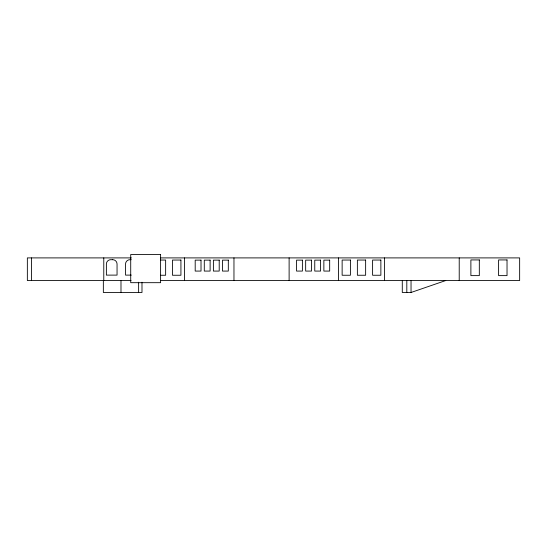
<?xml version="1.0" encoding="UTF-8"?>
<svg xmlns="http://www.w3.org/2000/svg" width="547" height="547" viewBox="0 0 547 547"><rect width="100%" height="100%" fill="white"/><g stroke="black" fill="none" stroke-linecap="round" stroke-linejoin="round"><path stroke-width="0.82" d="M402.284 280.679L402.284 292.488L411.036 292.488L445.757 280.529M131.355 257.904L27.35 257.904L27.35 280.529L131.068 280.529M160.483 257.904L519.65 257.904L519.65 280.529L160.415 280.529M131.218 259.695L129.906 259.695A4.349 4.349 0 0 0 125.55 264.051L125.55 275.114L131.301 275.114M160.565 260.044L165.638 260.044L165.638 275.25L160.565 275.25M459.22 257.904L459.22 280.529M411.036 280.529L411.036 292.488M406.811 280.679L406.811 292.488M384.459 257.904L384.459 280.529M338.456 257.904L338.456 280.529M289.117 257.904L289.117 280.529M233.966 257.904L233.966 280.529M184.414 257.904L184.414 280.529M141.988 282.238L141.988 292.488L103.349 292.488L103.349 280.529M138.63 282.238L138.63 292.488M120.99 280.529L120.99 292.488M103.78 257.904L103.78 280.529M31.548 257.904L31.548 280.529M160.606 254.512L130.719 254.512L130.719 282.683L160.606 282.683L160.606 254.512M112.703 259.695L110.726 259.695A4.349 4.349 0 0 0 106.378 264.051L106.378 275.114L117.051 275.114L117.051 264.051A4.349 4.349 0 0 0 112.703 259.695M479.316 259.934L470.885 259.934L470.885 275.62L479.316 275.62L479.316 259.934M507.028 259.934L498.597 259.934L498.597 275.62L507.028 275.62L507.028 259.934M180.927 260.044L172.469 260.044L172.469 275.25L180.927 275.25L180.927 260.044M350.401 260.044L342.135 260.044L342.135 275.25L350.401 275.25L350.401 260.044M365.635 260.044L357.369 260.044L357.369 275.25L365.635 275.25L365.635 260.044M380.869 260.044L372.603 260.044L372.603 275.25L380.869 275.25L380.869 260.044M201.016 260.126L195.197 260.126L195.197 271.073L201.016 271.073L201.016 260.126M210.116 260.126L204.291 260.126L204.291 271.073L210.116 271.073L210.116 260.126M219.21 260.126L213.392 260.126L213.392 271.073L219.21 271.073L219.21 260.126M228.311 260.126L222.485 260.126L222.485 271.073L228.311 271.073L228.311 260.126M302.388 260.126L296.563 260.126L296.563 271.073L302.388 271.073L302.388 260.126M311.482 260.126L305.664 260.126L305.664 271.073L311.482 271.073L311.482 260.126M320.583 260.126L314.757 260.126L314.757 271.073L320.583 271.073L320.583 260.126M329.677 260.126L323.858 260.126L323.858 271.073L329.677 271.073L329.677 260.126"/></g></svg>
